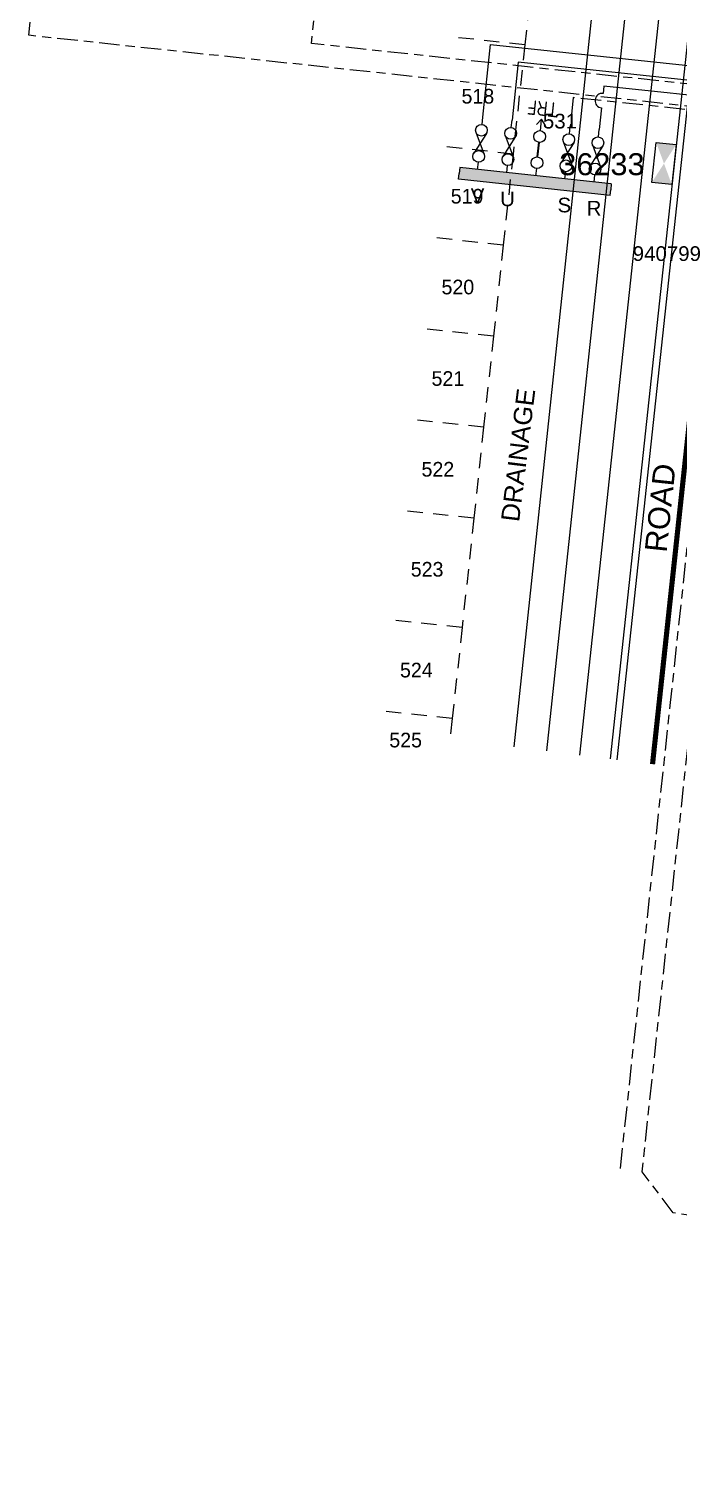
# Model space of a CAD drawing. Header units: metres. Extents: x 292676 to 293066, y 6233407 to 6233703.
# Drawn here: x 292678.7 to 292767.4, y 6233406.9 to 6233602.7 of the extents above; entities that cross this region are included whole.
import ezdxf
from ezdxf.enums import TextEntityAlignment as Align

# ---------------------------------------------------------------- set-up
doc = ezdxf.new("R2010")
doc.units = ezdxf.units.M
doc.header["$LTSCALE"] = 0.7
for name, pattern in [('Cable Exist UG', [8.2, 4, -1.2, 1.8, -1.2]), ('Dash', [5, 3, -2]), ('PHANTOM2', [31.75, 15.875, -3.175, 3.175, -3.175, 3.175, -3.175])]:
    doc.linetypes.add(name, pattern=pattern)
doc.layers.add('_User Miscellaneous5', color=7, linetype='Continuous', lineweight=35)
for name, color, linetype in [('_User Miscellaneous7', 150, 'Continuous'), ('_User Miscellaneous8', 7, 'Continuous'), ('_User_HV_Exist', 7, 'Continuous'), ('_User_LV_Exist', 7, 'Continuous'), ('Cadastre Developer_SP_NEW', 4, 'Continuous'), ('Cadastre Roads_SP_NEW', 8, 'Continuous'), ('Equip_LV_MOD', 5, 'Continuous'), ('Equip_LV_NEW', 5, 'Continuous'), ('Mains_LV_NEW_T84', 2, 'Continuous'), ('OH_Details_SP_MISC', 7, 'Continuous'), ('Sub_LV_EXT', 5, 'Continuous'), ('Sub_SP_EXT', 7, 'Continuous'), ('SupportsUG_SP_LV_SL_NEW', 2, 'Continuous')]:
    doc.layers.add(name, color=color, linetype=linetype)
doc.styles.add('ARIAL', font='arial.ttf', dxfattribs={"height": 2})
doc.styles.add('dotfont', font='dotfont.shx')
doc.styles.add('iecARIAL', font='arial.ttf', dxfattribs={"height": 2})
doc.styles.add('IESYMBOL1', font='isocp.shx')
doc.styles.add('POLE_LABEL', font='arial.ttf')
doc.styles.get("Standard").update_dxf_attribs({"font": 'arial.ttf'})
doc.styles.add('style1', font='iso3098b.shx')
doc.linetypes.add('Cable New UG', pattern='A,8,-1,["x",style1,S=3.5,R=0,X=0.35,Y=-1],-3.5', length=12.5)

# ---------------------------------------------------------------- blocks, each defined once
blk = doc.blocks.new('*U86')
at = {"layer": '_User Miscellaneous7', "lineweight": -3}
blk.add_lwpolyline([(0.5, -3.03), (0.5, -1.58)], dxfattribs=at)
blk.add_lwpolyline([(-0.99, -6), (1.98, -6), (1.98, -3.03), (-0.99, -3.03)], close=True, dxfattribs=at)
blk.add_circle((0.5, -1.08), 0.5, dxfattribs=at)
at = {"layer": '_User Miscellaneous8', "color": 2, "lineweight": -3}
blk.add_lwpolyline([(-1.49, 0), (1.49, 0), (1.49, 2.97), (-1.49, 2.97)], close=True, dxfattribs=at)
at = {"style": 'POLE_LABEL', "flags": 9}
blk.add_attdef('STRUCTURE_PLANT_NUMBER', text='', height=0.2, dxfattribs=at).set_placement((1.64, 1.73), align=Align.MIDDLE_LEFT)
for tag, flags, p in [('STREET_CODE', 9, (1.64, 1.49)), ('OWNED_BY', 9, (1.64, 1.09)), ('OPERATED_BY', 9, (1.64, 0.89)), ('STATE', 9, (1.64, 0.49)), ('COLUMN_TYPE', 9, (1.64, 1.29)), ('MAINTAINED_BY', 9, (1.64, 0.69)), ('USAGE', 9, (1.64, 0.29)), ('LEGEND', 9, (1.64, 0.09)), ('SUBURB', 9, (1.64, -0.31)), ('STREETNAME', 9, (1.64, -0.51)), ('Z', 1, (1.64, -1.31)), ('PARENT', 9, (1.64, -0.11)), ('LOCATION', 9, (1.64, -0.71)), ('NOTES', 9, (1.64, -0.91)), ('LABEL_ALIGNMENT', 9, (1.64, -1.11))]:
    blk.add_attdef(tag, text='', height=0.2, dxfattribs=dict(flags=flags)).set_placement(p, align=Align.MIDDLE_LEFT)
at = {"layer": '_User Miscellaneous5', "style": 'ARIAL', "flags": 8}
blk.add_attdef('ASSET_NUM', text='', height=2, dxfattribs=at).set_placement((2, 3.49), align=Align.MIDDLE_LEFT)
blk = doc.blocks.new('*U36')
blk.add_lwpolyline([(0, 1.375), (5.5, 1.375), (5.5, -1.375), (0, -1.375)], close=True)
blk.add_solid([(0, -1.375), (0, 1.375), (5.5, 1.375), (5.5, -1.375)])
for tag, height, flags, p in [('ASSET_NUM', 3, 8, (5.84, 2.545)), ('STREET_CODE', 0.2, 9, (5.34, 0.545)), ('OPERATING_VOLTAGE', 0.2, 9, (5.34, -0.055)), ('CONSTRUCTED_VOLTAGE', 0.2, 9, (5.34, 0.345)), ('NO_PHASES', 0.2, 9, (5.34, 0.145)), ('ORIENTATION', 0.2, 9, (5.34, -0.255)), ('OWNED_BY', 0.2, 9, (5.34, -0.455)), ('OPERATED_BY', 0.2, 9, (5.34, -0.655)), ('SECONDARY_VOLTAGE', 0.2, 9, (5.34, -1.055)), ('STATE', 0.2, 9, (5.34, -1.255)), ('SUBSTATION_TYPE', 0.2, 9, (5.34, -1.655)), ('USAGE', 0.2, 9, (5.34, -1.855)), ('MAINTAINED_BY', 0.2, 9, (5.34, -0.855)), ('PARENT', 0.2, 9, (5.34, -1.455)), ('LEGEND', 0.2, 9, (5.34, -2.055)), ('Z', 0.2, 1, (5.34, -3.055)), ('STREETNAME', 0.2, 9, (5.34, -2.455)), ('SUBURB', 0.2, 9, (5.34, -2.655)), ('LOCATION', 0.2, 9, (5.34, -2.255)), ('NOTES', 0.2, 9, (5.34, -2.855))]:
    blk.add_attdef(tag, text='', height=height, dxfattribs=dict(flags=flags)).set_placement(p, align=Align.MIDDLE_LEFT)
blk = doc.blocks.new('*U49')
h = blk.add_hatch(color=256)
edge = h.paths.add_edge_path()
edge.add_line((2.6, 0.05), (4.6, 0.05))
edge.add_arc((5.4, 0.01), 0.8, 177.2353, 184.4027)
edge.add_line((4.6, -0.05), (2.6, -0.05))
edge.add_arc((1.8, 0), 0.8, 356.4167, 363.5833)
blk.add_line((7.2, 0.01), (7.8, 0.01))
for points in [[(1, 0), (0, 0)], [(2.6, 0.05), (4.6, 0.05)], [(6.2, 0.01), (7.2, 0.01)], [(7, -0.59), (7.8, 0.01), (7, 0.61)], [(2.6, -0.05), (4.6, -0.05)]]:
    blk.add_lwpolyline(points)
for centre in [(1.8, 0), (5.4, 0.01)]:
    blk.add_circle(centre, 0.8)
for centre, start, end in [((1.8, 0), 356.4167, 3.5833), ((5.4, 0.01), 177.2353, 184.4027)]:
    blk.add_arc(centre, 0.8, start, end)
at = {"style": 'IESYMBOL1'}
blk.add_text('TRF', height=2, rotation=90, dxfattribs=at).set_placement((9.24, 0.01), align=Align.MIDDLE_CENTER)
at = {"flags": 1}
blk.add_attdef('Z', (0, 0), '', height=0.2, dxfattribs=at)
at = {"layer": 'Sub_LV_EXT', "flags": 1}
for tag, p in [('ORIENTATION', (2.14, -1.53)), ('USAGE', (2.14, -1.14)), ('NOTES', (2.14, -3.07))]:
    blk.add_attdef(tag, p, '', height=0.2, dxfattribs=at)
blk = doc.blocks.new('*U47')
for points in [[(1, 0), (0, 0)], [(5.04, 0.73), (2.16, -0.72)], [(5.05, -0.71), (2.16, 0.72)], [(6.2, 0.01), (7.2, 0.01)]]:
    blk.add_lwpolyline(points)
for centre in [(1.8, 0), (5.4, 0.01)]:
    blk.add_circle(centre, 0.8)
for tag, flags, p in [('ACTUAL_STATUS', 9, (1.5, 0)), ('CONSTRUCTED_VOLTAGE', 9, (1.5, -0.2)), ('OPERATED_BY', 9, (1.5, -0.6)), ('OWNED_BY', 9, (1.5, -1)), ('OPERATING_VOLTAGE', 9, (1.5, -1.2)), ('ORIENTATION', 9, (1.5, -1.4)), ('STATE', 9, (1.5, -1.6)), ('SWITCH_TYPE', 9, (1.5, -1.8)), ('NO_PHASES', 9, (1.5, -0.4)), ('MAINTAINED_BY', 9, (1.5, -0.8)), ('USAGE', 9, (1.5, -2)), ('Z', 1, (1.5, -2.4)), ('NOTES', 9, (1.5, -2.2))]:
    blk.add_attdef(tag, text='', height=0.2, dxfattribs=dict(flags=flags)).set_placement(p, align=Align.MIDDLE_LEFT)
blk = doc.blocks.new('LV_UG_DFUSE_CLOSED_NEW')
for points in [[(1, 0), (0, 0)], [(5.04, 0.73), (2.16, -0.72)], [(5.05, -0.71), (2.16, 0.72)], [(6.2, 0.01), (7.2, 0.01)]]:
    blk.add_lwpolyline(points)
for centre in [(1.8, 0), (5.4, 0.01)]:
    blk.add_circle(centre, 0.8)
for tag, flags, p in [('ACTUAL_STATUS', 9, (1.5, 0)), ('CONSTRUCTED_VOLTAGE', 9, (1.5, -0.2)), ('OPERATED_BY', 9, (1.5, -0.6)), ('OWNED_BY', 9, (1.5, -1)), ('OPERATING_VOLTAGE', 9, (1.5, -1.2)), ('ORIENTATION', 9, (1.5, -1.4)), ('STATE', 9, (1.5, -1.6)), ('SWITCH_TYPE', 9, (1.5, -1.8)), ('NO_PHASES', 9, (1.5, -0.4)), ('MAINTAINED_BY', 9, (1.5, -0.8)), ('USAGE', 9, (1.5, -2)), ('Z', 1, (1.5, -2.4)), ('NOTES', 9, (1.5, -2.2))]:
    blk.add_attdef(tag, text='', height=0.2, dxfattribs=dict(flags=flags)).set_placement(p, align=Align.MIDDLE_LEFT)

msp = doc.modelspace()

# ---------------------------------------------------------------- hatches: boundary and pattern name
at = {"layer": 'Equip_LV_MOD'}
h = msp.add_hatch(color=256, dxfattribs=at)
h.dxf.hatch_style = 1
h.paths.add_polyline_path([(292758.07, 6233579.92), (292758.24, 6233581.51), (292737.56, 6233583.74), (292737.39, 6233582.15)])

# ---------------------------------------------------------------- linework, layer by layer
at = {"layer": '_User_HV_Exist', "color": 7, "linetype": 'Cable Exist UG', "lineweight": 0, "flags": 128}
for points in [[(292759.49, 6233447.11), (292766.34, 6233510.75), (292767.84, 6233524.68), (292770.53, 6233549.67), (292775.03, 6233591.46), (292678.7, 6233601.81), (292680.5, 6233618.37)], [(292772.43, 6233539.26), (292778.33, 6233594.13), (292717.29, 6233600.68), (292718.76, 6233614.11)], [(293042.15, 6233511.17), (293020.29, 6233513.55), (293018.54, 6233497.3), (293001.84, 6233499.09), (292992.38, 6233411.15), (292986.99, 6233406.89), (292948.19, 6233411.77), (292934.28, 6233413.43), (292925.66, 6233414.68), (292766.7, 6233441.09), (292762.46, 6233446.67), (292765.15, 6233471.68), (292767.45, 6233493.06), (292769.32, 6233510.43), (292770.82, 6233524.36), (292772.43, 6233539.26)]]:
    msp.add_lwpolyline(points, dxfattribs=at)
at = {"layer": '_User_LV_Exist', "color": 7, "linetype": 'Cable Exist UG'}
msp.add_lwpolyline([(292773.98, 6233591.08), (292753.05, 6233593.31), (292752.63, 6233589.36)], dxfattribs=at)
at = {"layer": 'Cadastre Developer_SP_NEW'}
msp.add_line((292775.78, 6233667.57), (292758.07, 6233503.04), dxfattribs=at)
at = {"layer": 'Cadastre Developer_SP_NEW', "color": 8, "linetype": 'Dash'}
for p, q in [((292747.77, 6233612.94), (292746.43, 6233600.51)), ((292746.43, 6233600.51), (292736.49, 6233601.58)), ((292746.43, 6233600.51), (292744.83, 6233585.6)), ((292744.83, 6233585.6), (292734.88, 6233586.67)), ((292744.83, 6233585.6), (292743.49, 6233573.17)), ((292743.49, 6233573.17), (292733.55, 6233574.24)), ((292743.49, 6233573.17), (292742.15, 6233560.74)), ((292742.15, 6233560.74), (292732.21, 6233561.81)), ((292742.15, 6233560.74), (292740.81, 6233548.31)), ((292740.81, 6233548.31), (292730.87, 6233549.38)), ((292740.81, 6233548.31), (292739.47, 6233535.89)), ((292739.47, 6233535.89), (292729.53, 6233536.96)), ((292739.47, 6233535.89), (292737.87, 6233520.97)), ((292737.87, 6233520.97), (292727.93, 6233522.04)), ((292737.87, 6233520.97), (292736.53, 6233508.54)), ((292736.53, 6233508.54), (292726.59, 6233509.61)), ((292736.53, 6233508.54), (292736.23, 6233505.76))]:
    msp.add_line(p, q, dxfattribs=at)
at = {"layer": 'Cadastre Roads_SP_NEW', "flags": 128}
msp.add_lwpolyline([(292759.06, 6233502.92), (292777.44, 6233673.62, 0.414266), (292770.78, 6233681.88), (292743.23, 6233684.84)], format="xyb", dxfattribs=at)
at = {"layer": 'Equip_LV_MOD'}
for p, q in [((292737.39, 6233582.15), (292737.48, 6233582.94)), ((292737.56, 6233583.74), (292737.48, 6233582.94)), ((292758.24, 6233581.51), (292737.56, 6233583.74)), ((292758.07, 6233579.92), (292737.39, 6233582.15)), ((292758.07, 6233579.92), (292758.16, 6233580.71)), ((292758.24, 6233581.51), (292758.16, 6233580.71))]:
    msp.add_line(p, q, dxfattribs=at)
at = {"layer": 'Mains_LV_NEW_T84', "color": 2, "linetype": 'Cable New UG'}
for points in [[(292740.7, 6233590.64), (292741.76, 6233600.55), (292778.6, 6233596.63), (292779.97, 6233609.31)], [(292789.2, 6233564.04), (292780.11, 6233565.02), (292775.78, 6233570.39), (292778.39, 6233594.64), (292745.53, 6233598.14), (292744.69, 6233590.21)], [(292790.45, 6233561.89), (292788.99, 6233562.05), (292779.07, 6233563.12), (292773.7, 6233569.78), (292776.18, 6233592.86), (292757.23, 6233594.88), (292757.13, 6233593.88)], [(292756.92, 6233591.9), (292756.6, 6233588.93)]]:
    msp.add_lwpolyline(points, dxfattribs=at)
at = {"layer": 'Mains_LV_NEW_T84'}
msp.add_arc((292757.02, 6233592.89), 1, 83.9598, 263.9598, dxfattribs=at)
at = {"layer": 'OH_Details_SP_MISC', "color": 7, "linetype": 'Continuous'}
for p, q in [((292761.39, 6233659.37), (292744.92, 6233504.68)), ((292749.42, 6233504.12), (292765.91, 6233658.54)), ((292753.94, 6233503.56), (292770.47, 6233657.71))]:
    msp.add_line(p, q, dxfattribs=at)
at = {"layer": 'OH_Details_SP_MISC', "color": 7, "linetype": 'PHANTOM2', "lineweight": 18, "const_width": 0.7, "flags": 128}
msp.add_lwpolyline([(292763.87, 6233502.32), (292781.6, 6233666.99)], dxfattribs=at)

# ---------------------------------------------------------------- block references
at = {"layer": 'Equip_LV_NEW', "rotation": 83.85550341214251}
for name, p in [('*U49', (292747.9, 6233582.62)), ('*U47', (292739.94, 6233583.48)), ('*U47', (292743.93, 6233583.05)), ('LV_UG_DFUSE_CLOSED_NEW', (292751.87, 6233582.2)), ('*U47', (292755.84, 6233581.77))]:
    msp.add_blockref(name, p, dxfattribs=at)
at = {"layer": 'Sub_SP_EXT'}
ref = msp.add_blockref('*U36', (292765.73, 6233587.04), dxfattribs=dict(at, rotation=263.855481217419))
ref.add_attrib('ASSET_NUM_001', '36233', (292751.13, 6233582.71), dxfattribs={"layer": '0', "height": 3})
at = {"layer": 'SupportsUG_SP_LV_SL_NEW', "ltscale": 0.5}
ref = msp.add_blockref('*U86', (292777.33, 6233570.85), dxfattribs=dict(at, rotation=83.85550360573218))
ref.add_attrib('ASSET_NUM_001', '940799', (292761.16, 6233571.01), dxfattribs={"layer": '_User Miscellaneous5', "height": 2, "style": 'ARIAL'})

# ---------------------------------------------------------------- texts
at = {"layer": 'Cadastre Developer_SP_NEW', "color": 8, "style": 'dotfont'}
for s, p in [('518', (292737.79, 6233592.49)), ('519', (292736.32, 6233578.84)), ('520', (292735.06, 6233566.45)), ('521', (292733.7, 6233553.96)), ('522', (292732.33, 6233541.57)), ('523', (292730.86, 6233527.92)), ('524', (292729.39, 6233514.16)), ('525', (292727.93, 6233504.61))]:
    msp.add_text(s, height=2, dxfattribs=at).set_placement(p)
at = {"layer": 'Cadastre Developer_SP_NEW', "style": 'ARIAL'}
msp.add_text('531', height=2, dxfattribs=at).set_placement((292748.9, 6233589.09))
msp.add_text('DRAINAGE', height=2.5, rotation=83, dxfattribs=at).set_placement((292745.65, 6233535.3))
at = {"layer": 'Cadastre Roads_SP_NEW', "color": 3}
msp.add_text('ROAD', height=3, rotation=84, dxfattribs=at).set_placement((292765.78, 6233531.13))
at = {"layer": 'Equip_LV_NEW', "char_height": 2, "width": 1.1319, "attachment_point": 1, "style": 'iecARIAL'}
for s, insert in [('V', (292739.05, 6233580.91)), ('U', (292743.06, 6233580.48)), ('S', (292750.9, 6233579.64)), ('R', (292754.87, 6233579.21))]:
    msp.add_mtext(s, dxfattribs=dict(at, insert=insert))

doc.saveas('drawing.dxf')
